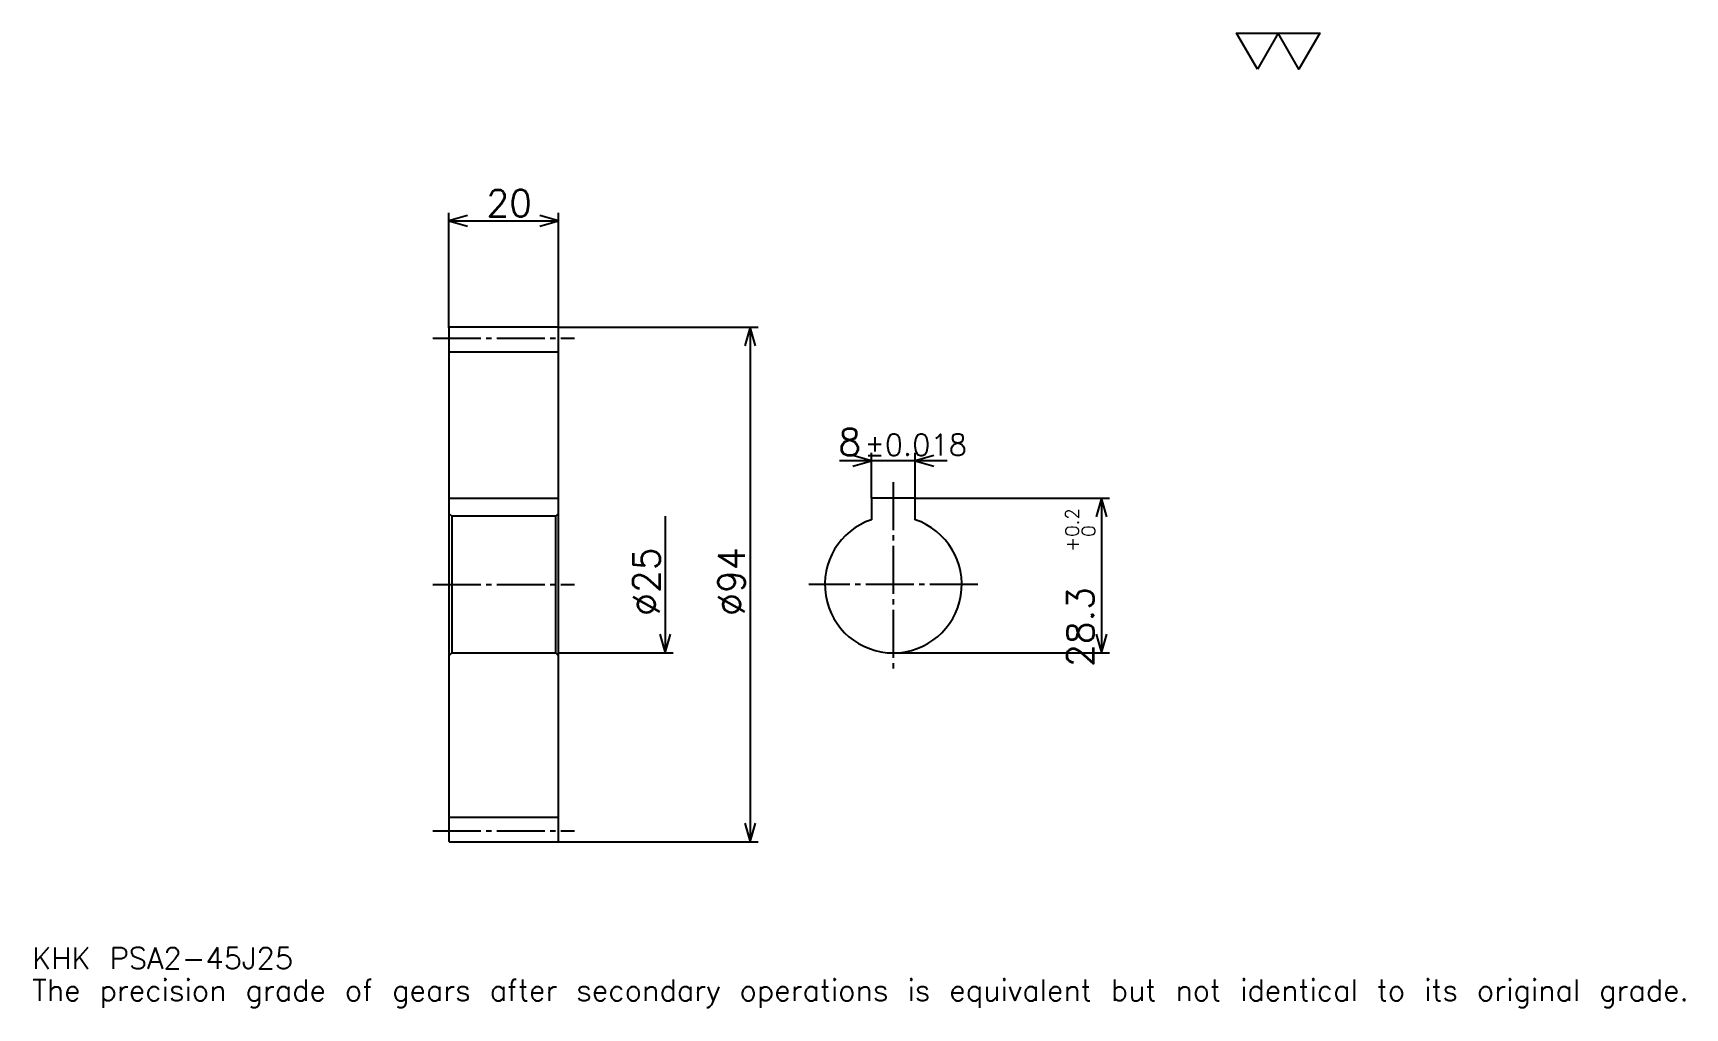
# Model space of a CAD drawing. Extents: x 10 to 312, y 4 to 182.
import ezdxf

# ---------------------------------------------------------------- set-up
doc = ezdxf.new("R2010")
doc.units = 0
doc.linetypes.add('DASHDOT', pattern=[11.673913, 8.755435, -0.972826, 0.972826, -0.972826])
doc.layers.get('0').update_dxf_attribs({"linetype": 'CONTINUOUS'})
doc.layers.add('DASHDOT', color=6, linetype='DASHDOT')
doc.styles.add('KANJI', font='TXT', dxfattribs={"bigfont": 'BIGFONT'})

msp = doc.modelspace()

# ---------------------------------------------------------------- linework, layer by layer
at = {"color": 5}
for p, q in [((85.842384, 127.92662), (85.842384, 148.842377)), ((105.842384, 127.92662), (105.842384, 148.842377)), ((85.842384, 147.383148), (105.842384, 147.383148)), ((85.842384, 127.826622), (85.842384, 127.92662)), ((105.742386, 127.92662), (105.842384, 127.92662)), ((105.842384, 127.92662), (142.323364, 127.92662)), ((105.842384, 127.826622), (105.842384, 127.92662)), ((140.86412, 127.92662), (140.86412, 33.92662)), ((176.820648, 103.536407), (157.146729, 103.536407)), ((162.983688, 96.726624), (162.983688, 104.995644)), ((170.983688, 96.726624), (170.983688, 104.995644)), ((170.983688, 96.726624), (206.491837, 96.726624)), ((205.032593, 96.726624), (205.032593, 68.42662)), ((125.298904, 93.42662), (125.298904, 68.42662)), ((105.842384, 68.42662), (126.758148, 68.42662)), ((166.983688, 68.42662), (206.491837, 68.42662)), ((105.742386, 33.92662), (105.842384, 33.92662)), ((105.842384, 33.92662), (142.323364, 33.92662))]:
    msp.add_line(p, q, dxfattribs=at)
at = {"color": 4}
for p, q in [((85.842384, 123.42662), (105.842384, 123.42662)), ((85.842384, 96.726624), (105.842384, 96.726624)), ((105.842384, 93.92662), (105.342384, 93.42662)), ((85.842384, 67.92662), (86.342384, 68.42662)), ((105.842384, 67.92662), (105.342384, 68.42662)), ((85.842384, 38.42662), (105.842384, 38.42662))]:
    msp.add_line(p, q, dxfattribs=at)
at = {"color": 7}
msp.add_lwpolyline([(233.478256, 175.108688), (229.684235, 181.684998), (244.860321, 181.684998), (241.066299, 175.108688), (237.272278, 181.684998), (233.478256, 175.108688)], dxfattribs=at)
at = {"color": 5}
for points in [[(89.247276, 148.355957), (85.842384, 147.383148), (89.247276, 146.410309)], [(102.437492, 146.410309), (105.842384, 147.383148), (102.437492, 148.355957)], [(141.836945, 124.521729), (140.86412, 127.92662), (139.891296, 124.521729)], [(159.578796, 102.563576), (162.983688, 103.536407), (159.578796, 104.509232)], [(174.38858, 104.509232), (170.983688, 103.536407), (174.38858, 102.563576)], [(206.005432, 93.321732), (205.032593, 96.726624), (204.059784, 93.321732)], [(124.32608, 71.831512), (125.298904, 68.42662), (126.271729, 71.831512)], [(204.059784, 71.831512), (205.032593, 68.42662), (206.005432, 71.831512)], [(139.891296, 37.331512), (140.86412, 33.92662), (141.836945, 37.331512)]]:
    msp.add_lwpolyline(points, dxfattribs=at)
at = {"color": 4}
for points in [[(85.842384, 67.92662), (85.842384, 34.026619), (85.942383, 33.92662), (105.742386, 33.92662), (105.842384, 34.026619), (105.842384, 127.826622), (105.742386, 127.92662), (85.942383, 127.92662), (85.842384, 127.826622), (85.842384, 67.92662)], [(170.983688, 92.769341), (170.983688, 96.726624), (162.983688, 96.726624), (162.983688, 92.769341)], [(85.842384, 93.92662), (86.342384, 93.42662), (86.342384, 68.42662), (105.342384, 68.42662), (105.342384, 93.42662), (86.342384, 93.42662)]]:
    msp.add_lwpolyline(points, dxfattribs=at)
msp.add_arc((166.983688, 80.92662), 12.5, 108.66292518, 71.33707482, dxfattribs=at)
at = {"layer": 'DASHDOT', "color": 7}
for p, q in [((82.923904, 125.92662), (108.760864, 125.92662)), ((166.983688, 99.645096), (166.983688, 65.508141)), ((82.923904, 80.92662), (108.760864, 80.92662)), ((182.402161, 80.92662), (151.565216, 80.92662)), ((82.923904, 35.92662), (108.760864, 35.92662))]:
    msp.add_line(p, q, dxfattribs=at)

# ---------------------------------------------------------------- texts
at = {"color": 7, "style": 'KANJI'}
for s, height, p in [('20', 4.86413, (92.680702, 148.161407)), ('8', 4.86413, (156.943161, 104.509232)), ('%%p0.018', 3.891304, (161.758057, 104.509232)), ('KHK PSA2-45J25', 3.891304, (9.728261, 10.701087)), ('The precision grade of gears after secondary operations is equivalent but not identical to its original grade.', 3.891304, (9.728261, 4.86413))]:
    msp.add_text(s, height=height, dxfattribs=at).set_placement(p)
for s, height, p in [('0.2', 2.432065, (200.849457, 89.655037)), ('0', 2.432065, (203.865204, 89.655037)), ('+', 2.432065, (200.849457, 86.931122)), ('%%c25', 4.86413, (124.32608, 75.211266)), ('%%c94', 4.86413, (139.891296, 75.211266)), ('28.3', 4.86413, (203.573364, 65.877243))]:
    msp.add_text(s, height=height, rotation=90, dxfattribs=at).set_placement(p)

doc.saveas('drawing.dxf')
